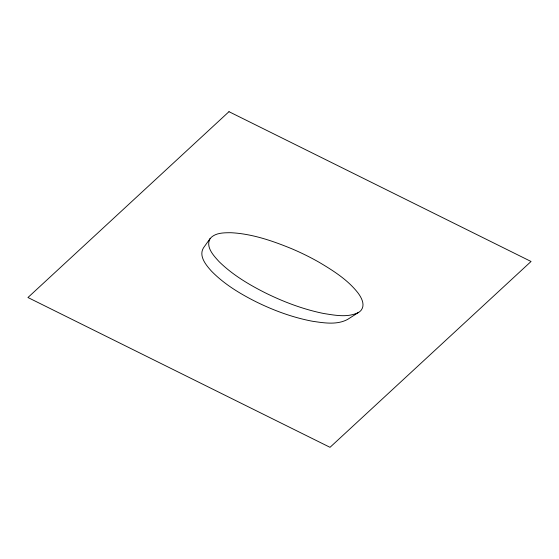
<?xml version="1.0" encoding="UTF-8"?>
<svg xmlns="http://www.w3.org/2000/svg" width="559" height="559" viewBox="0 0 559 559"><rect width="100%" height="100%" fill="white"/><g stroke="black" fill="none" stroke-linecap="round" stroke-linejoin="round"><path stroke-width="0.84" d="M210.107 238.567C205.349 246.98 213.713 255.756 219.044 261.591C232.432 274.769 248.769 284.524 265.455 292.93C283.923 302.042 303.383 309.358 323.591 313.48C335.03 315.269 347.922 317.924 358.731 312.327A24.323 13.283 16.2 0 0 361.247 310.119C365.286 304.802 361.554 297.786 358.165 293.168C347.957 279.968 333.513 270.836 319.357 262.416A159.008 86.834 16.2 0 0 291.686 248.72C272.338 240.789 252.06 233.802 231 232.719C223.879 232.733 215.11 232.635 210.107 238.567L203.434 247.917C198.487 256.141 206.124 265.19 211.421 271.087C224.082 284.091 239.825 293.608 255.931 301.727C273.854 310.566 292.818 317.533 312.488 321.257C323.954 322.934 336.839 325.163 347.551 319.448L358.731 312.327M228.98 111.681L27.95 297.514L330.02 447.319L531.05 261.486L228.98 111.681"/></g></svg>
